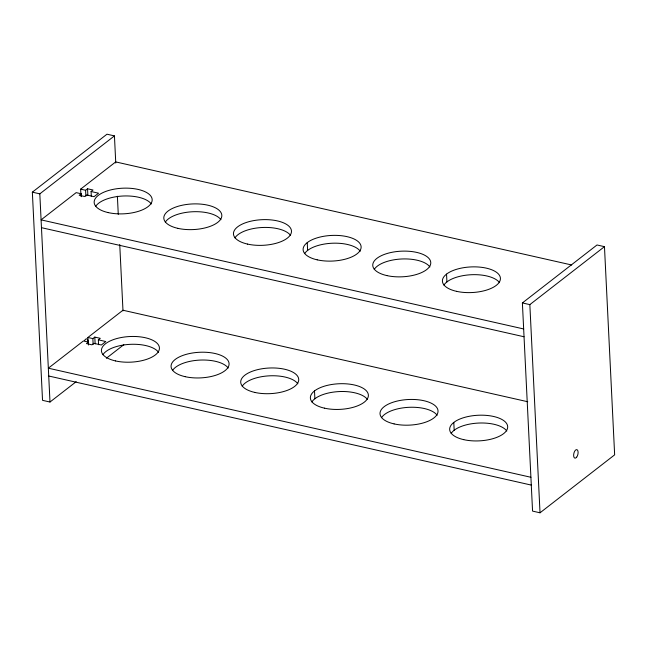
<?xml version="1.0" encoding="UTF-8"?>
<svg xmlns="http://www.w3.org/2000/svg" width="647" height="647" viewBox="0 0 647 647"><rect width="100%" height="100%" fill="white"/><g stroke="black" fill="none" stroke-linecap="round" stroke-linejoin="round"><path stroke-width="0.97" d="M76.192 381.681L49.997 402.022L42.532 400.339L32.35 192.159L106.973 134.204L114.438 135.894L115.764 163.044M32.35 192.159L39.815 193.849L114.438 135.894M80.972 195.984L80.632 189.15L115.708 161.912L571.689 264.987M81.279 196.68L81.134 193.752L79.193 195.265L84.668 196.502L86.601 194.99L94.066 196.68L98.546 193.202L91.081 191.512L91.324 196.397M80.632 189.15L85.606 190.275L87.547 188.77L93.022 190.008L91.081 191.512M88.129 342.36L87.887 337.475L122.962 310.236L527.734 401.738M88.534 345.005L88.388 342.077L86.447 343.589L91.923 344.827L93.855 343.314L101.32 345.005L105.801 341.527L98.336 339.837L98.579 344.722M87.887 337.475L92.861 338.599L94.802 337.095L100.277 338.332L98.336 339.837M106.359 358.252L123.82 344.689M522.388 302.933L597.003 244.978L604.468 246.661L614.65 454.841L540.027 512.796L532.562 511.106L522.388 302.933L529.844 304.616L604.468 246.661M81.134 193.752L76.16 192.628L41.084 219.867L523.658 328.951M41.465 227.671L524.038 336.763M88.388 342.077L83.414 340.953L48.339 368.192L530.912 477.276M48.719 376.004L531.292 485.088M529.844 304.616L540.027 512.796M446.543 274.11L446.923 281.914M453.798 422.434L454.178 430.247M307.244 242.625L307.624 250.429M314.499 390.95L314.879 398.754M117.382 196.235L118.272 214.335M119.744 244.509L122.995 310.883M87.547 188.77L87.887 195.604M94.802 337.095L95.141 343.929M85.606 190.275L85.897 196.13M92.861 338.599L93.152 344.455M39.815 193.849L49.997 402.022M443.907 285.109A29.034 12.819 -2.8 0 1 471.534 274.716A29.034 12.819 -2.8 0 1 499.541 282.69M374.257 269.362A29.034 12.819 -2.8 0 1 401.884 258.978A29.034 12.819 -2.8 0 1 429.891 266.952M304.608 253.624A29.034 12.819 -2.8 0 1 332.234 243.232A29.034 12.819 -2.8 0 1 360.242 251.206M234.958 237.878A29.034 12.819 -2.8 0 1 262.585 227.485A29.034 12.819 -2.8 0 1 290.592 235.459M165.309 222.131A29.034 12.819 -2.8 0 1 192.935 211.739A29.034 12.819 -2.8 0 1 220.942 219.713M95.659 206.385A29.034 12.819 -2.8 0 1 123.286 196.001A29.034 12.819 -2.8 0 1 151.293 203.975M451.161 433.433A29.034 12.819 -2.8 0 1 478.788 423.049A29.034 12.819 -2.8 0 1 506.795 431.015M381.512 417.687A29.034 12.819 -2.8 0 1 409.139 407.303A29.034 12.819 -2.8 0 1 437.146 415.277M311.862 401.949A29.034 12.819 -2.8 0 1 339.489 391.556A29.034 12.819 -2.8 0 1 367.496 399.531M242.213 386.202A29.034 12.819 -2.8 0 1 269.839 375.81A29.034 12.819 -2.8 0 1 297.846 383.784M172.563 370.456A29.034 12.819 -2.8 0 1 200.19 360.072A29.034 12.819 -2.8 0 1 228.197 368.038M102.913 354.718A29.034 12.819 -2.8 0 1 130.54 344.325A29.034 12.819 -2.8 0 1 158.547 352.3M84.555 340.613A4.359 2.078 -77.3 0 1 87.054 338.963A4.359 2.078 -77.3 0 1 88.057 342.449M317.192 259.835A29.034 12.819 -2.8 0 0 361.123 247.316A29.034 12.819 -2.8 0 0 318.041 237.578A29.034 12.819 -2.8 0 0 317.192 259.835M247.542 244.089A29.034 12.819 -2.8 0 0 291.473 231.577A29.034 12.819 -2.8 0 0 248.391 221.832A29.034 12.819 -2.8 0 0 247.542 244.089M177.893 228.351A29.034 12.819 -2.8 0 0 221.824 215.831A29.034 12.819 -2.8 0 0 178.742 206.094A29.034 12.819 -2.8 0 0 177.893 228.351M108.243 212.604A29.034 12.819 -2.8 0 0 152.174 200.085A29.034 12.819 -2.8 0 0 109.092 190.347A29.034 12.819 -2.8 0 0 108.243 212.604M456.491 291.328A29.034 12.819 -2.8 0 0 500.422 278.808A29.034 12.819 -2.8 0 0 457.34 269.071A29.034 12.819 -2.8 0 0 456.491 291.328M386.841 275.582A29.034 12.819 -2.8 0 0 430.773 263.062A29.034 12.819 -2.8 0 0 387.69 253.325A29.034 12.819 -2.8 0 0 386.841 275.582M324.446 408.16A29.034 12.819 -2.8 0 0 368.378 395.649A29.034 12.819 -2.8 0 0 325.295 385.903A29.034 12.819 -2.8 0 0 324.446 408.16M254.797 392.422A29.034 12.819 -2.8 0 0 298.728 379.902A29.034 12.819 -2.8 0 0 255.646 370.165A29.034 12.819 -2.8 0 0 254.797 392.422M185.147 376.675A29.034 12.819 -2.8 0 0 229.078 364.156A29.034 12.819 -2.8 0 0 185.996 354.419A29.034 12.819 -2.8 0 0 185.147 376.675M115.498 360.929A29.034 12.819 -2.8 0 0 159.429 348.409A29.034 12.819 -2.8 0 0 116.347 338.672A29.034 12.819 -2.8 0 0 115.498 360.929M463.745 439.653A29.034 12.819 -2.8 0 0 507.677 427.133A29.034 12.819 -2.8 0 0 464.595 417.396A29.034 12.819 -2.8 0 0 463.745 439.653M394.096 423.906A29.034 12.819 -2.8 0 0 438.027 411.387A29.034 12.819 -2.8 0 0 394.945 401.65A29.034 12.819 -2.8 0 0 394.096 423.906M576.639 457.211A4.359 2.078 -77.3 0 0 577.326 449.9A4.359 2.078 -77.3 0 0 573.663 454.558A4.359 2.078 -77.3 0 0 576.639 457.211"/></g></svg>
